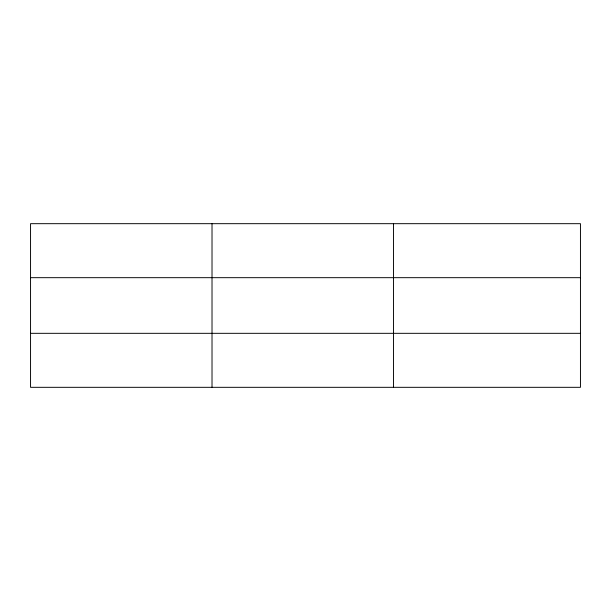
<?xml version="1.0" encoding="UTF-8"?>
<svg xmlns="http://www.w3.org/2000/svg" width="611" height="611" viewBox="0 0 611 611"><rect width="100%" height="100%" fill="white"/><g stroke="black" fill="none" stroke-linecap="round" stroke-linejoin="round"><path stroke-width="0.92" d="M212.017 223.679L212.017 387.321M393.484 223.679L393.484 387.321M580.45 333.323L580.45 387.321L30.55 387.321L30.55 223.679L580.45 223.679L580.45 333.323L30.55 333.323M30.55 277.677L580.45 277.677"/></g></svg>
